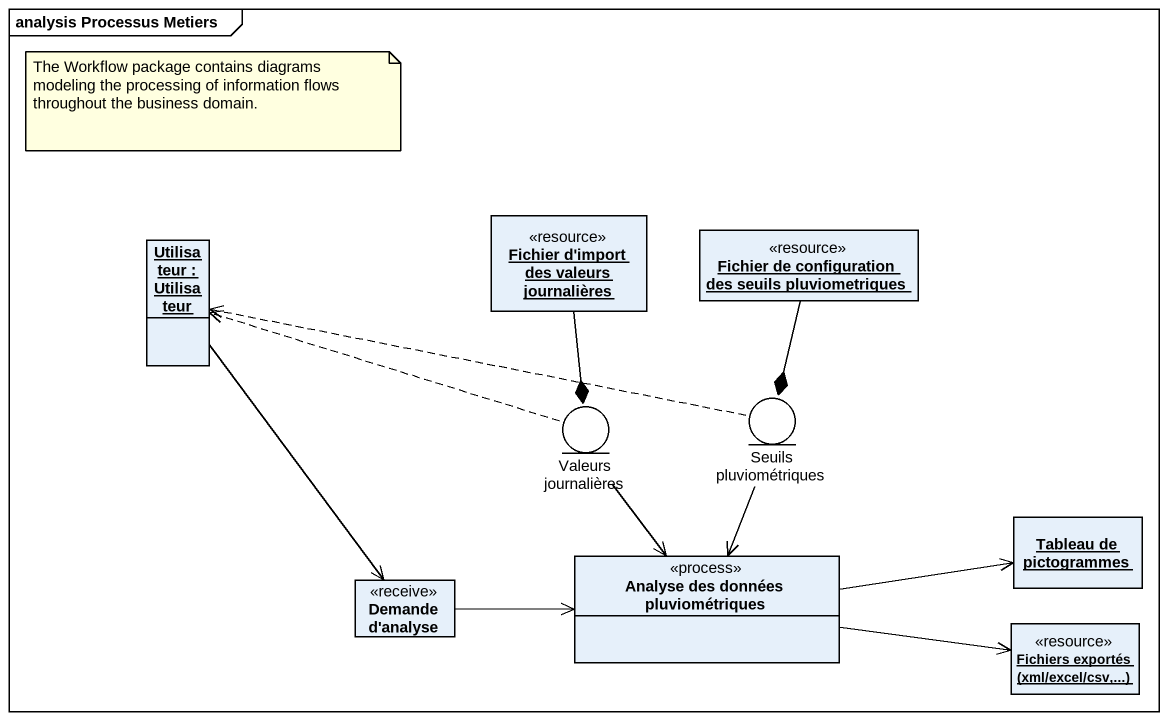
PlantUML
@startuml
mainframe analysis Processus Metiers
allowmixing
hide circle
hide empty members
object "Utilisateur : Utilisateur" as Utilisateur
object "Fichier d'import des valeurs journalières" as Fichier_d_import_des <<resource>>
object "Fichier de configuration des seuils pluviometriques" as Fichier_de_configuration <<resource>>
entity "Seuils pluviométriques" as Seuils_pluviométriques
entity "Valeurs journalières" as Valeurs_journalières
object "Tableau de pictogrammes" as Tableau_de_pictogrammes
class "Demande d'analyse" as Demande_d_analyse <<receive>>
class "Analyse des données pluviométriques" as Analyse_des_données <<process>>
object "Fichiers exportés (xml/excel/csv,...)" as Fichiers_exportés_xml_excel <<resource>>
Utilisateur --> Demande_d_analyse
Fichier_d_import_des --* Valeurs_journalières
Fichier_de_configuration --* Seuils_pluviométriques
Seuils_pluviométriques .left.> Utilisateur
Seuils_pluviométriques --> Analyse_des_données
Valeurs_journalières .left.> Utilisateur
Valeurs_journalières --> Analyse_des_données
Demande_d_analyse -right-> Analyse_des_données
Analyse_des_données -right-> Tableau_de_pictogrammes
Analyse_des_données -right-> Fichiers_exportés_xml_excel
note as N1
  The Workflow package contains diagrams modeling the processing of information flows throughout the business domain.
end note
@enduml
